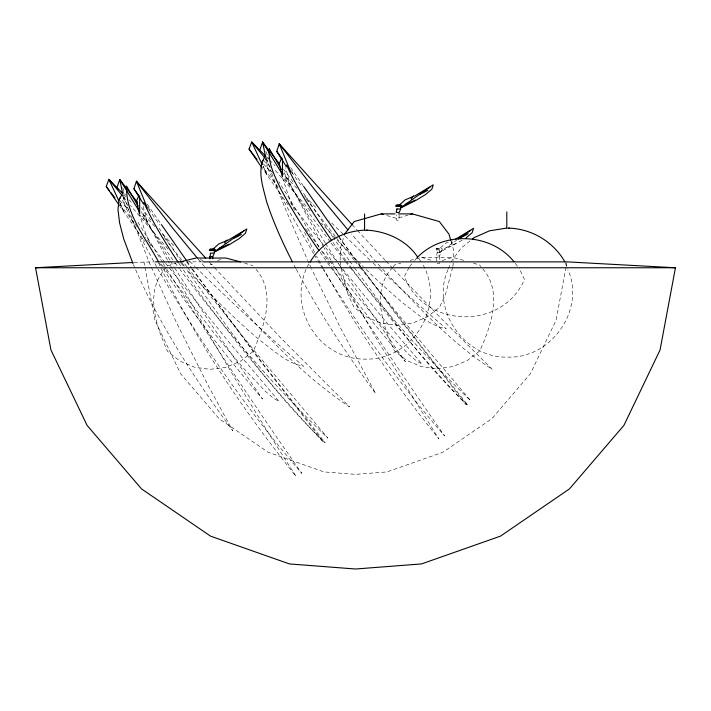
<?xml version="1.0" encoding="UTF-8"?>
<svg xmlns="http://www.w3.org/2000/svg" width="711" height="711" viewBox="0 0 711 711"><rect width="100%" height="100%" fill="white"/><g stroke="black" fill="none" stroke-linecap="round" stroke-linejoin="round"><path stroke-width="0.53" stroke-dasharray="3.56 2.67" d="M340.125 261.284L340.649 266.518M340.142 260.244L340.293 248.726L344.586 234.097M399.102 214.669L398.933 220.179L396.462 220.179L396.285 214.669M439.487 255.978L439.238 263.683L436.776 263.683L436.527 255.978L437.238 252.485L436.083 249.001L436.972 248.326L441.291 248.326L442.189 249.001L442.189 249.917L439.487 255.978L436.527 255.978M462.292 240.194L439.131 252.485L439.869 248.37L445.566 243.286L449.476 241.687M566 267.265L556.091 320.181L530.45 373.684L491.834 418.726L442.882 452.24L386.917 471.935L355.5 474.353L324.083 471.935L268.118 452.24L219.166 418.726L180.55 373.684L154.909 320.181L145 267.265M566.205 266.19L567.014 261.87M452.605 267.567L445.388 294.781L439.487 307.365L427.009 317.026L412.478 323.114L396.88 325.211L381.06 323.114L366.529 317.026L354.06 307.365L348.15 294.781L340.933 267.567M452.889 266.518L453.414 261.284M308.796 263.897C285.449 305.579 317.879 360.122 365.712 359.117C413.535 360.122 445.966 305.579 422.627 263.897M447.992 269.736C430.111 309.516 464.683 358.735 507.947 357.091C551.212 358.735 585.775 309.516 567.893 269.736M448.374 268.749L450.65 262.857M409.101 267.532L404.408 276.268C423.463 328.633 502.65 330.864 524.434 279.396L519.892 269.789M451.032 261.87L460.977 248.237L470.842 240.282M409.616 266.554L413.962 261.337M166.498 267.354C143.782 290.657 155.976 325.86 167.645 351.501L180.114 361.17L194.645 367.249L210.243 369.347L226.062 367.249L240.594 361.17L253.063 351.501C264.732 325.86 276.926 290.657 254.209 267.354M392.579 267.558C370.591 290.843 382.945 325.522 394.365 350.87L406.843 360.539L421.374 366.618L436.972 368.716M393.219 266.723L394.498 265.052L400.755 263.141M414.682 260.493L416.122 258.804M439.131 252.485L456.569 240.256M167.778 265.683L176.106 263.141M217.602 260.475L220.703 259.559M408.158 215.113L396.774 218.473L385.38 215.113M442.26 260.448L452.605 257.4L464.043 260.413M410.123 260.413L421.552 257.4L452.605 257.4M134.032 262.412L154.367 261.87M436.083 249.001L442.189 249.001M436.083 249.917L442.189 249.917M437.238 252.485L441.033 252.485M186.424 261.87L201.604 261.87M210.047 264.314L212.518 264.314M436.998 368.716L452.791 366.618L467.323 360.539L479.792 350.87C491.221 325.522 503.566 290.843 481.578 267.558M421.552 257.4L431.906 260.448M200.004 259.559L203.106 260.475M473.41 263.141L479.658 265.052L480.938 266.723M244.602 263.141L252.929 265.683M272.917 172.56L268.029 168.942L264.581 160.882M127.66 208.172L125.216 206.359L121.768 198.298M373.133 263.123L378.696 268.349M379.496 269.087L417.339 303.686L446.312 328.811C429.462 325.754 416.539 313.053 403.208 303.242C389.744 291.839 376.634 280.01 364.139 267.549M369.969 260.146L329.424 220.854M195.845 267.389C230.666 301.464 266.341 334.694 303.49 366.227C286.64 363.161 273.717 350.47 260.386 340.658C234.79 319.203 211.229 295.465 188.317 271.202L186.824 269.567M189.677 261.31L195.054 266.625M357.091 260.564L336.436 239.323M357.873 261.337L363.357 266.776M304.575 196.04L317.07 208.581M162.543 234.239L175.03 246.779M266.421 156.882L268.74 159.237M123.607 194.299L125.927 196.645M296.985 188.299L283.316 174.311M154.918 226.489L141.258 212.518M269.513 160.028L274.873 165.583M128.993 199.818L131.295 202.2M335.681 238.532L321.408 223.165M392.836 268.358L386.109 261.23M393.583 269.14L441.487 318.795L492.394 369.471C449.956 342.08 415.624 304.192 381.229 267.665M385.362 260.43L357.98 230.995M263.346 163.841L271.371 172.453L284.907 207.825L307.694 260.439M119.795 200.466L128.549 209.861L149.817 263.852L176.666 323.034L208.723 386.562L232.764 430.875C194.743 378.741 159.024 324.243 133.481 264.794M352.176 224.703L357.26 230.213M209.354 262.119L213.709 266.838M214.438 267.629L281.129 338.32L349.572 406.888C294.141 369.96 250.45 318.35 206.51 268.962M380.483 266.856L351.421 234.017M180.834 263.026L183.829 266.296M310.2 210.883L273.913 168.765M168.107 249.126L130.406 205.355M198.165 259.115L205.817 268.145M265.594 158.775L268.367 162.126M123.465 197.027L126.238 200.378M342.862 269.202L383.54 318.919L421.996 364.103L416.45 360.904L408.558 354.202L386.322 330.855L356.931 295.776L334.97 267.78M335.468 259.986L324.047 245.668M338.143 263.328L340.818 266.678M354.176 260.208L335.939 237.198M354.842 261.044L359.517 266.901M360.184 267.736L416.166 336.232L470.673 400.684C428.2 360.05 389.237 315.897 352.309 270.224L350.283 267.647M323.363 244.806L289.679 201.915M335.254 236.328L305.686 198.325M186.975 266.803L184.265 263.337M187.66 267.665L255.365 351.989L327.851 438.1C273.984 386.251 225.085 329.362 180.132 269.673M344.888 260.786L330.802 242.709M345.564 261.639L349.608 266.785M164.943 262.475L145.506 237.59M165.61 263.319L227.076 339.849L279.174 401.511L273.637 398.32L265.736 391.619L243.509 368.271L214.109 333.192L164.045 267.923M181.572 259.879L163.521 236.594M278.241 187.171L263.07 167.441M137.401 227.147L120.248 204.857M322.536 251.552L329.086 260.093M329.735 260.946L334.321 266.927M515.262 263.39L519.217 268.571M283.493 169.227L294.478 183.731M141.32 207.496L151.016 220.286M351.874 268.66L346.737 261.675M352.532 269.531C387.797 316.848 425.907 362.041 466.434 404.941L399.351 318.652L361.472 267.771M330.153 241.838L299.598 200.111L283.538 176.132M174.888 262.706L179.474 268.802M360.895 267.007L356.353 260.901M361.544 267.869L422.592 348.026L467.989 405.332C424.094 364.636 389.37 315.249 354.034 267.229M305.552 228.755L319.275 247.161M163.388 267.043L160.144 262.643M355.696 260.022L339.387 237.981M330.757 267.336L365.801 313.604L405.394 361.632L377.47 321.79L342.418 269.576M186.735 261.995L191.321 268.243M191.979 269.14L264.145 365.25L325.176 442.749C271.264 391.832 229.413 329.762 186.646 269.593M418.895 258.786L421.383 262.19M355.776 259.986L339.129 236.95M358.308 263.452L360.833 266.909M288.239 204.946L262.794 168.96M143.498 239.714L144.777 241.482M291.377 171.858L302.184 186.877M148.563 209.265L160.002 225.174M332.97 242.513L346.106 260.804M348.977 260.164L333.868 238.532M349.608 261.053L353.403 266.349M172.924 260.093L141.302 214.473M186.94 261.177L191.917 268.198M192.539 269.078L256.529 356.069L323.612 442.349C272.651 388.153 224.925 330.713 182.914 269.265M142.858 238.834L119.972 206.377M290.675 167.636L303.01 185.42M320.181 252.307L327.016 262.048M327.638 262.928L330.126 266.474M147.23 204.155L160.802 223.716M333.237 237.625L301.544 190.326M178.701 263.043L182.318 268.376M181.687 262.306L157.549 225.929M182.3 263.221L184.762 266.874M159.344 262.91L162.89 268.287M163.486 269.185C193.392 314.751 227.307 357.553 262.572 399.049L208.723 320.874L174.506 267.692M341.813 268.651L338.214 263.141M337.636 262.235L326.029 244.131M332.588 268.411L348.008 292.461A993.889 218.944 55.9 0 0 444.615 435.914C399.44 384.064 359.606 327.753 323.221 269.46M319.168 247.179L278.854 181.661M321.505 250.876L327.336 260.102M327.922 261.026L331.424 266.563M322.643 268.545L318.11 261.159M325.451 243.206L306.317 212.34L283.565 173.324M162.588 262.519L136.61 220.01M163.157 263.443L166.019 268.038M166.596 268.954L205.195 329.877A993.889 218.944 55.9 0 0 301.793 473.322C246.833 409.847 198.973 340.347 157.095 267.629M169.867 260.155L141.276 211.691M170.453 261.097L173.928 266.767M313.667 253.72L290.71 213.895L278.383 190.45L268.029 168.942L265.861 158.198M314.226 254.654L317.559 260.226M265.399 159.14L270.402 167.556M123.136 197.489L128.131 205.906M156.553 266.669L135.57 227.858L125.216 206.359L123.474 197.765M331.068 260.395L324.198 248.112M331.602 261.346L379.381 343.529L438.9 438.963C396.018 385.797 357.18 329.264 323.949 269.567M323.407 268.598L316.573 256.084M323.692 247.179L283.298 171.218M172.142 268.705L168.018 261.097M172.657 269.638C211.114 340.107 252.609 408.887 296.078 476.379C244.149 411.571 197.24 342.258 160.677 267.576M295.803 268.358L292.79 262.652M296.309 269.309C319.328 312.751 346.461 353.891 375.586 393.459L340.311 327.549L311.756 269.229M167.503 260.137L141.471 210.563M314.618 252.289L304.424 232.15M263.168 166.054L267.167 175.288L263.079 166.472M119.866 202.466L124.345 212.705L119.804 202.911M311.302 268.269L308.147 261.426M158.357 262.599L160.215 266.581M291.483 170.569L293.288 174.533M148.208 206.99L150.474 211.94M294.47 210.305L288.079 194.592L282.48 177.572L290.204 184.736L285.635 167.707M150.856 245.757L145.266 232.008L139.658 214.989L147.381 222.152L142.822 205.124M565.245 262.857L567.52 268.749M265.941 151.407L268.536 158.66M122.754 187.784L125.349 195.036M266.305 157.833L271.007 171.404M123.483 195.241L128.549 209.861M451.103 241.411L453.245 248.726L453.405 260.244M143.986 261.87L144.795 266.19M441.291 248.326L441.291 249.001M436.972 248.326L436.972 249.001M455.689 243.571A16.78 3.048 -24.5 0 1 446.046 247.632M452.969 242.78A14.184 2.577 -24.5 0 1 452.232 240.816"/><path stroke-width="1.07" d="M139.658 213.913L139.676 196.654M282.48 176.497L282.498 159.237M212.687 258.804L212.758 256.609L214.304 253.116L210.509 253.116L209.869 258.804M138.067 205.959L126.602 186.255C125.483 214.295 145.533 237.687 158.153 261.115M281.423 169.502L269.416 148.839C267.7 162.979 274.695 176.061 280.498 188.442C291.839 210.012 305.001 230.56 318.937 250.53M123.376 192.006L119.066 199.684L117.99 209.621L119.564 222.783L123.732 238.923L133.046 263.781M265.656 155.558C256.156 169.245 263.15 186.904 266.554 201.506C273.362 222.285 282.383 242.238 292.319 261.692M202.688 261.87L567.014 261.87L675.45 267.754L660.057 349.972L623.903 425.4L569.458 488.91L500.437 536.156L421.534 563.93L355.5 569.004L289.466 563.93L210.563 536.156L141.542 488.91L87.098 425.4L50.943 349.972L35.55 267.754L132.921 262.475M143.631 204.199L133.935 188.762L136.441 181.261L205.701 258.12M286.444 166.783L276.748 151.345L279.263 143.844L352.176 224.703M259.844 149.79L262.599 142.076L278.97 163.263M119.35 205.47L106.232 186.495L108.899 179.412L122.825 193.516M262.163 168.063L249.054 149.088L251.721 141.996L265.647 156.1M139.418 213.904L136.539 200.902L138.894 195.294M281.716 157.878L279.352 163.494L282.24 176.488M125.527 188.175L126.602 186.255M268.34 150.759L269.416 148.839M119.066 199.684L120.123 197.818M261.888 162.268L262.946 160.41M310.04 262.19C321.132 243.073 342.133 231.235 364.05 230.186M344.586 234.097L354.194 221.548L381.247 213.895L394.969 213.895M416.842 257.96C442.34 230.862 490.652 232.533 513.937 261.657M213.14 249.001L218.837 243.917L228.622 239.918L246.85 228.951L245.393 233.377L239.323 238.514L229.929 244.291L214.349 252.138M399.555 204.866L405.252 199.782L415.037 195.783L433.266 184.816L431.817 189.242L425.738 194.379L416.344 200.155L400.773 208.003M466.052 237.883L472.122 232.746L473.579 228.32L455.351 239.287M472.486 238.958L474.13 237.634L489.577 230.791L506.285 228.16M214.135 251.907L243.935 231.004M400.551 207.772L430.351 186.86M458.373 238.985L470.655 230.373M410.229 214.509L412.291 213.895L439.345 221.548L448.952 234.097L450.792 240.371M180.274 261.87L196.005 258.031M365.712 230.364L367.374 230.186C386.891 231.422 406.701 240.425 417.65 257.08M507.947 228.338L509.609 228.16C532.37 229.129 553.611 242.051 564.863 261.87M396.658 204.821L400.977 204.821M395.769 205.497L401.875 205.497M395.769 206.412L401.875 206.412M398.569 213.895L412.291 213.895M508.321 228.16L509.609 228.16M366.085 230.186L367.374 230.186M210.243 248.957L214.562 248.957M209.354 249.632L215.46 249.632M209.354 250.548L215.46 250.548M209.798 256.609L212.758 256.609M197.809 258.031L225.876 258.031L240.434 261.87M155.425 261.87L183.171 261.87M35.55 267.754L675.45 267.754M381.247 213.895L383.318 214.509M347.937 229.911L315.08 190.192L279.263 143.844L290.683 171.786M197.462 258.289L172.266 227.609L136.441 181.261L147.453 208.199M264.892 157.931L251.721 141.996L262.163 164.517M118.897 200.955L108.899 179.412L122.772 196.183M136.148 200.671L119.786 179.492L117.031 187.206L117.893 189.224M249.054 149.088L257.062 159.575M106.232 186.495L109.574 190.868M110.907 192.619L114.915 197.862M339.129 236.95L303.615 186.3M276.748 151.345L282.471 159.371M133.935 188.762L139.018 195.889M186.318 260.297L161.406 224.596M331.761 240.736C315.133 216.5 298.824 191.828 286.622 165.014M178.097 262.155C165.405 243.011 153.318 223.37 143.8 202.422M281.796 173.351L262.599 142.076L265.638 157.122M139.56 211.691L119.786 179.492L122.603 193.463M136.539 200.902L137.525 202.831M108.899 179.412L109.858 181.412M279.263 143.844L280.17 145.826M136.441 181.261L137.347 183.242M262.599 142.076L263.71 145.186M506.81 211.94L506.81 228.16M364.574 213.967L364.574 230.186M415.384 200.067A16.78 3.048 -24.5 0 1 405.741 204.128M427.809 190.21A9.67 1.76 -24.5 0 1 419.863 194.219M412.656 199.276A14.184 2.577 -24.5 0 1 413.606 195.889M228.969 244.202A16.78 3.048 -24.5 0 1 219.326 248.263M241.393 234.346A9.67 1.76 -24.5 0 1 233.448 238.354M226.24 243.411A14.184 2.577 -24.5 0 1 227.191 240.025M468.114 233.715A9.67 1.76 -24.5 0 1 460.177 237.723M396.925 208.981L396.223 212.473L399.173 212.473L400.72 208.981L396.925 208.981"/></g></svg>
